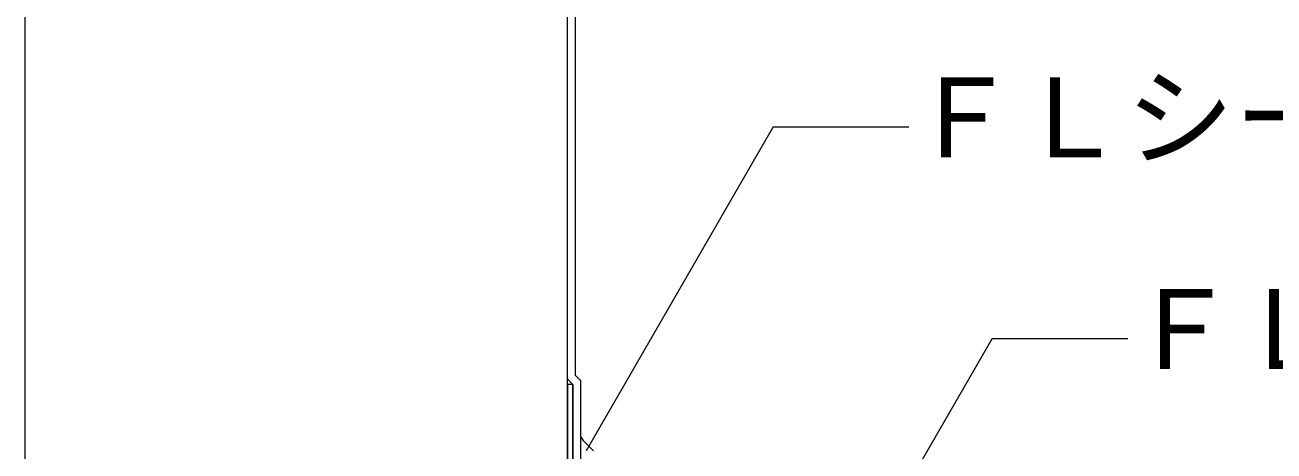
# Model space of a CAD drawing. Units: millimetres, scale not verified. Extents: x -675 to 675, y -471 to 460.
# Drawn here: x -384.8 to -154.5, y -13.5 to 64.9 of the extents above; entities that cross this region are included whole.
import ezdxf
from ezdxf.enums import TextEntityAlignment as Align

# ---------------------------------------------------------------- set-up
doc = ezdxf.new("R2010")
doc.units = ezdxf.units.MM
doc.header["$LTSCALE"] = 5
for name, color, linetype, lineweight in [('1-2_ハッチング', 4, 'Continuous', 9), ('1-4_リベットルーフ', 6, 'Continuous', 18), ('1-5_ＦＬ鋼板・ディスク', 5, 'Continuous', 18), ('1-A_元図・躯体', 7, 'Continuous', 18), ('E-E', 7, 'Continuous', 18)]:
    doc.layers.add(name, color=color, linetype=linetype, lineweight=lineweight)
doc.styles.add('ＭＳ ゴシック', font='')
doc.styles.get('ＭＳ ゴシック').set_extended_font_data('MS Gothic')

msp = doc.modelspace()

# ---------------------------------------------------------------- linework, layer by layer
at = {"layer": '1-2_ハッチング'}
msp.add_line((-279.978, -13.518), (-281.926, -11.57), dxfattribs=at)
msp.add_arc((-280.392, -10.287), 2, 196.407, 219.905, dxfattribs=at)
at = {"layer": '1-4_リベットルーフ'}
for p, q in [((-284.811, -0.241), (-284.811, 280.959)), ((-283.311, 0.38), (-283.311, 281.58)), ((-282.311, -0.62), (-283.311, 0.38)), ((-283.811, -1.241), (-284.811, -0.241)), ((-283.811, -59.741), (-283.811, -1.241)), ((-282.311, -59.741), (-282.311, -0.62)), ((-282.311, -56.482), (-282.311, -1.241))]:
    msp.add_line(p, q, dxfattribs=at)
at = {"layer": '1-5_ＦＬ鋼板・ディスク'}
for p, q in [((-284.811, -1.241), (-284.811, -62.241)), ((-283.811, -1.241), (-284.811, -1.241)), ((-283.811, -1.241), (-283.811, -61.241))]:
    msp.add_line(p, q, dxfattribs=at)
at = {"layer": '1-A_元図・躯体'}
for p, q in [((-384.811, 285.459), (-384.811, -314.024)), ((-284.811, -314.024), (-284.811, 280.959))]:
    msp.add_line(p, q, dxfattribs=at)
at = {"layer": 'E-E'}
for p, q in [((-246.882, 46.189), (-281.35, -13.511)), ((-246.882, 46.189), (-221.882, 46.189)), ((-206.514, 7.195), (-246.341, -61.788)), ((-206.514, 7.195), (-181.514, 7.195))]:
    msp.add_line(p, q, dxfattribs=at)

# ---------------------------------------------------------------- texts
at = {"layer": 'E-E', "style": 'ＭＳ ゴシック'}
for s, p in [('ＦＬシール', (-221.882, 36.189)), ('ＦＬ鋼板（110×60程度）', (-181.514, -2.805))]:
    msp.add_text(s, height=14.66, dxfattribs=at).set_placement(p, align=Align.BOTTOM_LEFT)

doc.saveas('drawing.dxf')
